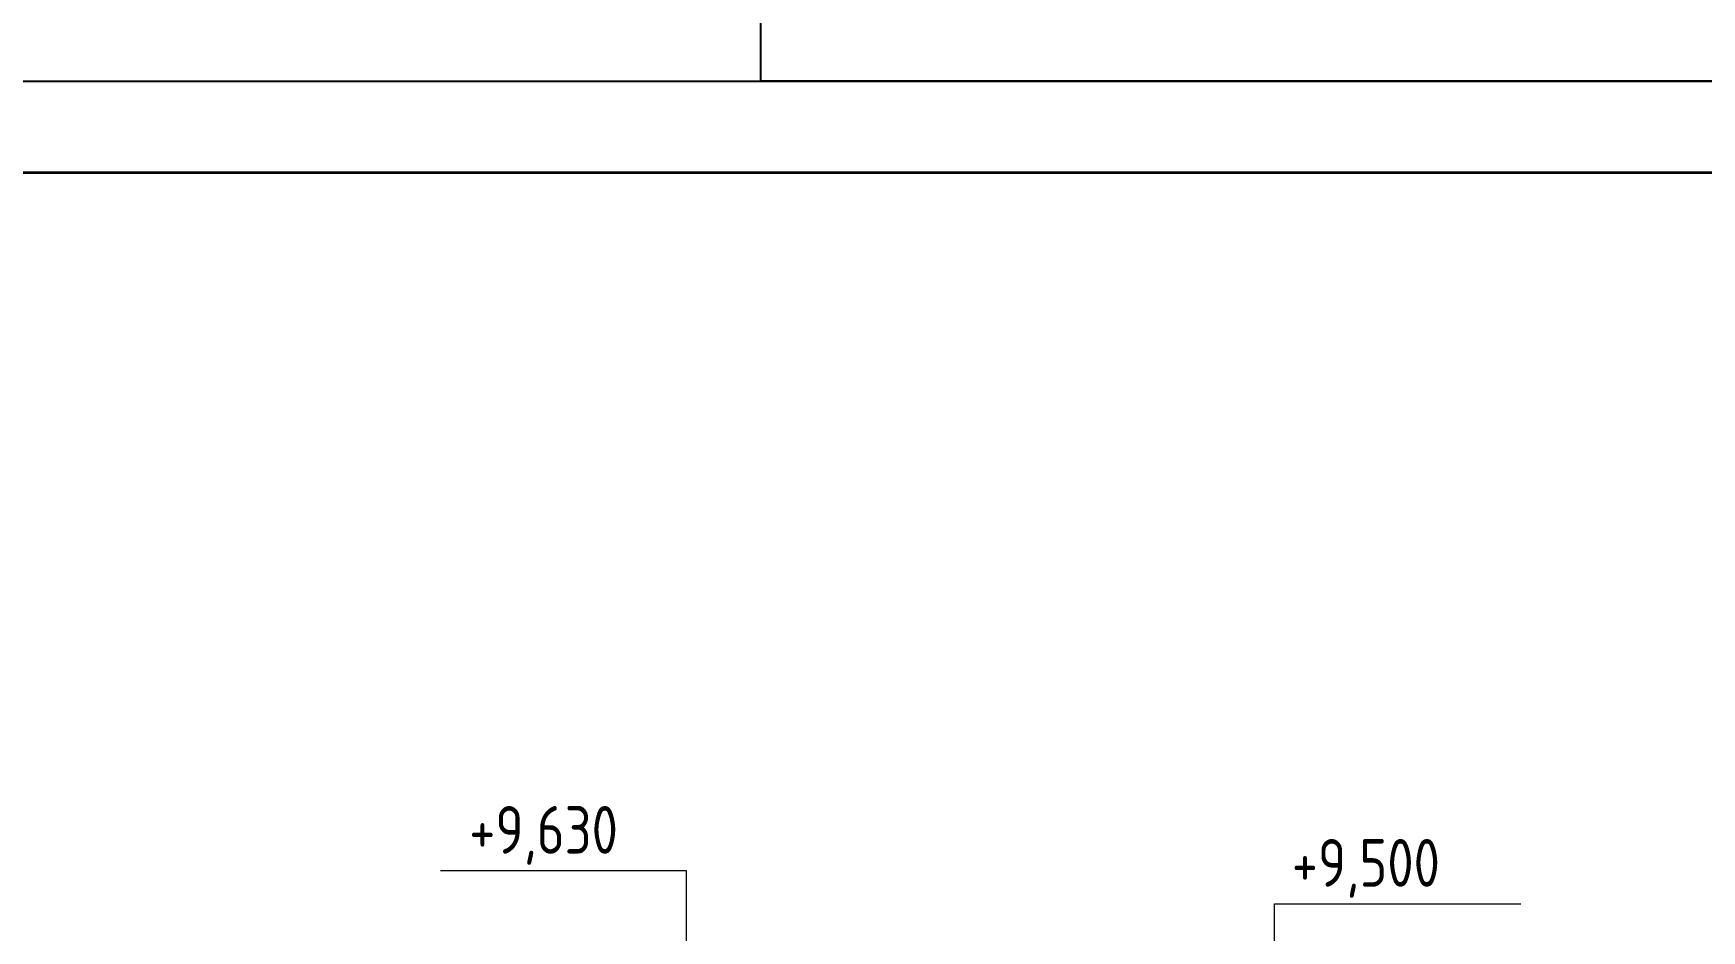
# Model space of a CAD drawing. Extents: x -12289450 to -10763036, y -7834513 to -6150123.
# Drawn here: x -11070380 to -11063820, y -7697876 to -7694349 of the extents above; entities that cross this region are included whole.
import ezdxf

# ---------------------------------------------------------------- set-up
doc = ezdxf.new("R2010")
doc.units = 0
doc.header["$LTSCALE"] = 25
doc.layers.add('ArchiCAD', color=7, linetype='Continuous')
doc.layers.add('Новое', color=51, linetype='Continuous')
doc.layers.add('RAZMER', color=7, linetype='Continuous', lineweight=9)
doc.styles.add('GOST 2.304', font='cs_gost2304.shx')

msp = doc.modelspace()

# ---------------------------------------------------------------- linework, layer by layer
at = {"layer": 'ArchiCAD', "color": 7, "linetype": 'Continuous', "lineweight": 35}
msp.add_lwpolyline([(-11084139.2, -7694896.2), (-11055699.4, -7694896.2), (-11055699.4, -7715560.1), (-11084139.2, -7715560.1)], close=True, dxfattribs=at)
at = {"layer": 'RAZMER', "linetype": 'Continuous', "lineweight": 0, "ltscale": 75}
for p, q in [((-11067810.8, -7697641.1), (-11068778.3, -7697641.1)), ((-11067810.8, -7698091.1), (-11067810.8, -7697641.1)), ((-11065498.8, -7698220.7), (-11065498.8, -7697770.7)), ((-11065498.8, -7697770.7), (-11064531.3, -7697770.7))]:
    msp.add_line(p, q, dxfattribs=at)
at = {"layer": 'Новое', "color": 7, "linetype": 'Continuous'}
for points in [[(-11067519.3, -7672261.3), (-11036019.4, -7672261.3), (-11036019.4, -7694536.2), (-11067519.3, -7694536.2)], [(-11085579.2, -7694536.2), (-11055339.4, -7694536.2), (-11055339.4, -7715920.1), (-11085579.2, -7715920.1)], [(-11085579.2, -7694536.2), (-11055339.4, -7694536.2), (-11055339.4, -7715920.1), (-11085579.2, -7715920.1)]]:
    msp.add_lwpolyline(points, close=True, dxfattribs=at)

# ---------------------------------------------------------------- texts
at = {"layer": 'RAZMER', "linetype": 'Continuous', "lineweight": 0, "ltscale": 75, "style": 'GOST 2.304'}
for s, p in [('+9,630', (-11068665.8, -7697573.6)), ('+9,500', (-11065431.3, -7697703.2))]:
    msp.add_text(s, height=187.5, dxfattribs=at).set_placement(p)

doc.saveas('drawing.dxf')
